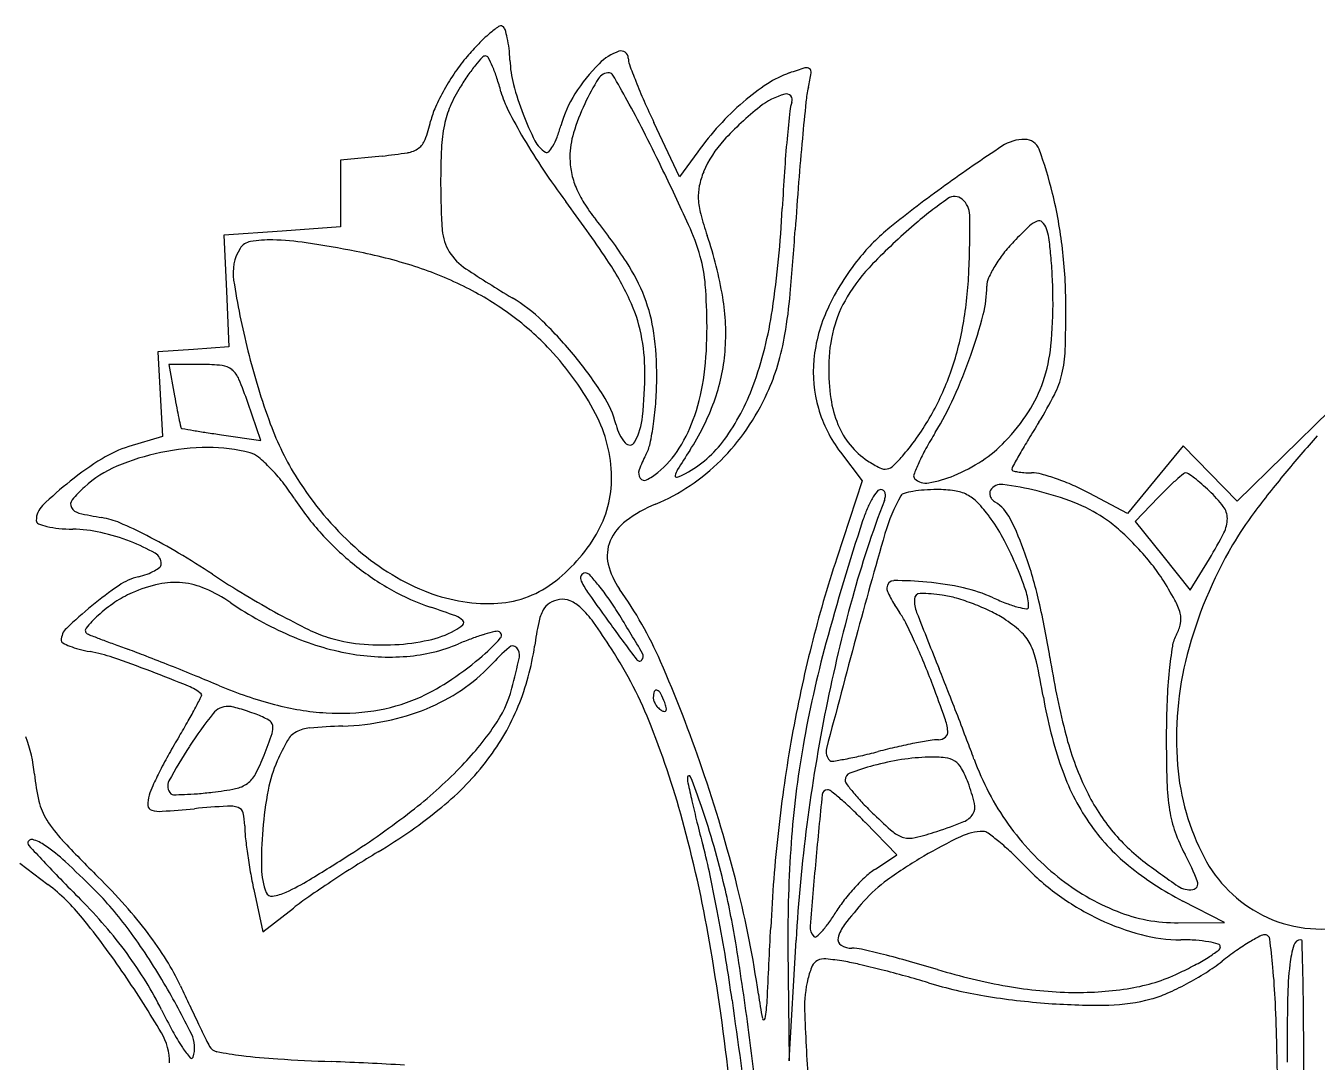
# Model space of a CAD drawing. Header units: millimetres. Extents: x 56222 to 3066687, y -650199 to -121287.
# Drawn here: x 140378.25 to 140387.73, y -185781.4 to -185773.79 of the extents above; entities that cross this region are included whole.
import ezdxf

# ---------------------------------------------------------------- set-up
doc = ezdxf.new("R2010")
doc.units = ezdxf.units.MM
doc.header["$MEASUREMENT"] = 0
doc.layers.add('$TD_AUDIT_GENERATED_(A0BDF17)', color=32, linetype='Continuous', lineweight=30)

msp = doc.modelspace()

# ---------------------------------------------------------------- linework, layer by layer
at = {"layer": '$TD_AUDIT_GENERATED_(A0BDF17)', "linetype": 'Continuous', "lineweight": 25, "ltscale": 2}
for p, q in [((140383.0527, -185774.8967), (140382.8644, -185774.4988)), ((140380.8682, -185774.7436), (140380.5641, -185774.7742)), ((140383.1853, -185774.713), (140383.0527, -185774.8967)), ((140380.5641, -185774.7742), (140380.5641, -185775.0191)), ((140380.5641, -185775.0191), (140380.5641, -185775.2639)), ((140380.1356, -185775.2945), (140379.7072, -185775.3251)), ((140380.5641, -185775.2639), (140380.1356, -185775.2945)), ((140379.7072, -185775.3251), (140379.726, -185775.7346)), ((140379.726, -185775.7346), (140379.7448, -185776.1441)), ((140379.4836, -185776.1631), (140379.2224, -185776.1821)), ((140379.7448, -185776.1441), (140379.4836, -185776.1631)), ((140379.2224, -185776.1821), (140379.2392, -185776.4926)), ((140379.5456, -185776.2739), (140379.3037, -185776.2739)), ((140379.3037, -185776.2739), (140379.3452, -185776.5035)), ((140379.2392, -185776.4926), (140379.256, -185776.8031)), ((140379.9775, -185776.8316), (140379.8825, -185776.5527)), ((140387.8253, -185776.6106), (140387.4856, -185776.9444)), ((140379.256, -185776.8031), (140379.0097, -185776.8769)), ((140379.6893, -185776.7897), (140379.9775, -185776.8316)), ((140384.2333, -185776.9174), (140384.3938, -185777.1279)), ((140386.7487, -185776.8719), (140386.5441, -185777.1197)), ((140386.9473, -185777.075), (140386.7487, -185776.8719)), ((140387.4856, -185776.9444), (140387.1459, -185777.2782)), ((140386.5441, -185777.1197), (140386.3396, -185777.3675)), ((140387.1459, -185777.2782), (140386.9473, -185777.075)), ((140384.3938, -185777.1279), (140384.2063, -185777.6956)), ((140386.3396, -185777.3675), (140386.0595, -185777.2186)), ((140386.5675, -185777.2484), (140386.3962, -185777.4272)), ((140386.3962, -185777.4272), (140386.5989, -185777.6794)), ((140386.5989, -185777.6794), (140386.8016, -185777.9316)), ((140386.8016, -185777.9316), (140386.942, -185777.6996)), ((140384.6482, -185779.8738), (140384.4148, -185779.6347)), ((140384.4895, -185779.9777), (140384.6482, -185779.8738)), ((140378.2097, -185779.9338), (140378.4162, -185780.0913)), ((140379.9267, -185780.1282), (140379.9932, -185780.4382)), ((140387.0525, -185780.3694), (140386.7465, -185780.2125)), ((140379.9932, -185780.4382), (140380.2174, -185780.2643)), ((140386.7132, -185780.3722), (140387.0525, -185780.3694)), ((140383.8569, -185781.3851), (140383.9075, -185780.5003)), ((140383.8479, -185780.5552), (140383.8569, -185781.3851)), ((140387.454, -185782.0909), (140387.4369, -185781.2839))]:
    msp.add_line(p, q, dxfattribs=at)
for centre, radius, start, end in [((140382.3267, -185774.6305), 1.0317, 125.72038, 130.45188), ((140381.7394, -185773.8137), 0.0257, 58.28247, 125.7202), ((140381.7301, -185773.8287), 0.0433, 17.96032, 58.28254), ((140382.3948, -185774.7104), 1.1368, 130.45198, 135.95132), ((140381.1549, -185774.0151), 0.6479, 12.3684, 17.96028), ((140381.0396, -185774.0404), 0.766, 6.51787, 12.36833), ((140383.0798, -185775.373), 2.0897, 135.95139, 139.43768), ((140380.6756, -185774.082), 1.1323, 2.15291, 6.51786), ((140382.7274, -185774.3309), 0.3755, 108.65551, 135.09578), ((140382.6239, -185774.0244), 0.052, 0.03617, 108.65549), ((140382.4749, -185774.8552), 1.2935, 139.43773, 145.71051), ((140382.5243, -185774.863), 1.2483, 140.94561, 145.20518), ((140382.571, -185774.9009), 1.3084, 137.65356, 140.94555), ((140381.6276, -185774.0411), 0.032, 90.0001, 137.65363), ((140381.6276, -185774.0322), 0.0231, 27.63147, 90), ((140380.7825, -185774.4745), 0.9769, 23.41837, 27.63142), ((140380.747, -185774.4899), 1.0157, 18.29355, 23.41837), ((140382.6384, -185774.0082), 0.8318, 182.15298, 194.67041), ((140383.3814, -185774.9828), 1.2989, 135.09575, 147.63032), ((140382.8165, -185774.0243), 0.1405, 180.03613, 200.09397), ((140387.1998, -185772.4208), 4.808, 200.094, 201.65929), ((140382.8857, -185775.1353), 1.7908, 145.71051, 150.62596), ((140383.1935, -185775.328), 2.0632, 145.20518, 148.12871), ((140379.9891, -185774.7405), 1.8139, 14.97384, 18.29355), ((140383.9137, -185775.0921), 1.7208, 147.80917, 154.85387), ((140382.5334, -185774.2232), 0.0898, 87.54387, 147.80911), ((140382.5359, -185774.1653), 0.0318, 29.58807, 87.5439), ((140366.57, -185783.2309), 18.392, 28.9203, 29.58814), ((140384.0958, -185774.8182), 0.7243, 109.21865, 123.36349), ((140384.7435, -185776.6762), 2.6919, 106.64319, 109.21865), ((140383.9836, -185774.1342), 0.0389, 53.20814, 106.64316), ((140382.2433, -185773.8352), 1.8006, 347.02899, 350.46808), ((140383.9881, -185774.1282), 0.0313, 350.46807, 53.2081), ((140382.7554, -185775.062), 1.6412, 150.62596, 155.64724), ((140382.3222, -185774.7863), 1.0372, 148.12874, 156.87814), ((140382.4113, -185774.0927), 0.6934, 194.97377, 207.21288), ((140383.8008, -185773.7039), 2.0334, 194.67041, 201.09021), ((140386.7339, -185772.6058), 4.3067, 201.65929, 203.75786), ((140384.6508, -185775.6611), 1.7335, 123.36347, 130.73238), ((140384.8664, -185774.4394), 0.8912, 167.02903, 174.05771), ((140383.0187, -185774.7528), 0.8694, 147.63031, 164.56447), ((140383.8003, -185775.0389), 1.5955, 154.85393, 163.06411), ((140375.8309, -185778.1143), 7.8116, 27.07484, 28.92041), ((140388.5791, -185771.7936), 6.3227, 203.75789, 205.33167), ((140384.8625, -185775.9069), 2.0579, 130.73236, 137.59572), ((140383.9609, -185774.7861), 0.5148, 105.42851, 128.31082), ((140383.8357, -185774.3325), 0.0442, 339.00638, 105.42847), ((140384.1189, -185774.4412), 0.2591, 159.00641, 173.93853), ((140407.4396, -185776.789), 23.5863, 174.0577, 174.7127), ((140381.7749, -185774.6182), 0.5649, 155.64726, 166.772), ((140382.0122, -185774.6539), 0.7001, 156.87806, 168.6244), ((140385.4013, -185772.5551), 4.0556, 207.21293, 210.52646), ((140383.9004, -185773.6655), 2.1402, 201.09015, 206.82907), ((140385.0433, -185776.1561), 2.2608, 128.31091, 137.469), ((140396.8765, -185775.7959), 13.0884, 173.93868, 174.83043), ((140380.1063, -185774.2259), 1.1492, 339.75983, 346.77202), ((140382.4403, -185774.7401), 1.1368, 168.62442, 177.33147), ((140381.2552, -185774.2659), 0.96, 339.27705, 344.56451), ((140369.8229, -185781.1854), 14.5591, 25.91684, 27.0749), ((140384.9513, -185775.988), 2.1782, 137.59575, 144.17287), ((140381.0595, -185774.5774), 0.1332, 305.52771, 339.75992), ((140386.0592, -185772.1672), 4.8193, 210.52651, 213.77657), ((140382.1788, -185774.5362), 0.2109, 206.82905, 238.28256), ((140381.7374, -185774.4483), 0.4445, 329.87296, 339.27703), ((140382.8554, -185774.7512), 0.6078, 163.06417, 179.94066), ((140383.9608, -185775.1631), 0.7918, 137.46902, 157.50003), ((140394.2948, -185775.5623), 10.4962, 174.83047, 176.1588), ((140405.8073, -185776.6379), 21.947, 174.71268, 175.55286), ((140385.5869, -185774.9255), 0.3043, 89.99996, 123.47117), ((140385.5869, -185774.7324), 0.1112, 20.18367, 90.00001), ((140380.5484, -185771.5661), 3.1936, 275.74748, 279.14419), ((140381.0254, -185774.5296), 0.1919, 279.14423, 305.52773), ((140386.9018, -185774.948), 5.6032, 177.33151, 179.99999), ((140382.0778, -185774.6996), 0.0188, 238.28251, 317.19324), ((140381.9224, -185774.5556), 0.2306, 317.19325, 329.87291), ((140382.8325, -185774.7511), 0.5849, 179.94072, 191.2367), ((140392.6099, -185785.5477), 13.0383, 123.47118, 125.70931), ((140382.8512, -185775.7381), 3.0259, 13.77299, 20.18363), ((140386.6542, -185771.7693), 5.5351, 213.77653, 216.70602), ((140365.8492, -185783.1164), 18.977, 24.48977, 25.91687), ((140382.8396, -185774.7497), 0.5921, 191.23676, 202.42895), ((140383.7766, -185775.0868), 0.5924, 157.5, 167.99429), ((140399.7067, -185775.9257), 15.9202, 176.15878, 177.13097), ((140414.2417, -185777.2939), 30.4069, 175.55289, 176.21087), ((140386.1469, -185774.948), 4.8483, 179.99997, 184.03432), ((140382.969, -185774.6963), 0.732, 202.42897, 212.37477), ((140383.5512, -185775.0389), 0.362, 167.99427, 183.1701), ((140390.126, -185782.0922), 8.7826, 125.70939, 129.02338), ((140382.58, -185775.8046), 3.3052, 6.60761, 13.77298), ((140373.0812, -185781.8885), 11.3949, 34.07487, 36.70601), ((140383.5157, -185774.3497), 1.3794, 212.37476, 218.56487), ((140383.7392, -185775.0285), 0.5502, 183.1701, 194.8833), ((140375.9573, -185774.7354), 7.859, 351.68265, 357.13091), ((140386.8838, -185777.7024), 3.2356, 125.13153, 130.67874), ((140385.0717, -185775.1271), 0.0866, 50.02828, 125.13158), ((140385.0281, -185775.179), 0.1543, 0.57859, 50.02833), ((140379.2442, -185777.7553), 4.0835, 33.17727, 38.56484), ((140385.5715, -185774.5415), 2.4461, 194.88322, 198.75283), ((140377.0271, -185775.2598), 8.1558, 357.71264, 0.57865), ((140385.7393, -185775.3799), 0.1704, 111.49565, 133.80715), ((140385.6896, -185775.2538), 0.0349, 45.12882, 111.49557), ((140385.6143, -185775.3294), 0.1416, 21.55926, 45.12889), ((140381.6508, -185775.2651), 0.341, 184.03427, 212.09375), ((140381.6174, -185775.9338), 1.6501, 15.94219, 24.48974), ((140363.3271, -185773.9219), 20.6192, 354.90368, 356.21093), ((140385.5658, -185776.4655), 1.5401, 129.0234, 141.04219), ((140387.8064, -185778.7759), 4.6511, 130.67867, 135.84518), ((140388.7247, -185778.4923), 4.4832, 133.80716, 135.89496), ((140385.4875, -185775.3795), 0.278, 7.5767, 21.55921), ((140379.9211, -185775.4817), 0.1119, 99.40231, 148.28252), ((140380.0445, -185776.2266), 0.867, 88.5806, 99.40237), ((140380.0169, -185777.3392), 1.9799, 81.4173, 88.58061), ((140378.9035, -185784.7162), 9.4405, 79.16843, 81.41733), ((140380.4964, -185776.2645), 2.9135, 9.59676, 18.75279), ((140386.2583, -185776.1018), 1.0485, 135.89495, 142.19956), ((140382.5296, -185775.7729), 3.2619, 5.27539, 7.57677), ((140380.1172, -185775.6029), 0.3424, 148.28256, 188.90174), ((140380.0003, -185778.984), 3.6043, 72.08979, 79.16838), ((140381.7108, -185775.2275), 0.4119, 212.09373, 236.50797), ((140380.7638, -185776.6919), 2.1198, 24.93213, 34.07489), ((140382.1938, -185775.7692), 1.0506, 4.29955, 15.94211), ((140385.7417, -185776.6077), 1.7662, 141.04214, 155.10821), ((140386.1927, -185776.0509), 0.9654, 142.19955, 148.90674), ((140382.2401, -185775.7997), 3.5527, 2.77417, 5.27537), ((140382.1042, -185775.8597), 3.7841, 0.1338, 6.60765), ((140380.2956, -185778.0703), 2.644, 63.16049, 72.08976), ((140386.1671, -185768.4928), 8.4873, 236.50791, 239.2149), ((140381.4934, -185776.2847), 1.3963, 21.18265, 33.17722), ((140385.4367, -185776.4751), 1.3481, 135.8451, 148.83525), ((140382.1843, -185775.4658), 2.9945, 350.11441, 357.71271), ((140386.0461, -185775.9625), 0.7942, 148.90674, 155.91298), ((140385.6833, -185774.7311), 5.9763, 188.90172, 193.96172), ((140378.8621, -185776.0197), 4.3917, 0.27641, 4.29954), ((140384.4866, -185775.6995), 0.8214, 345.30162, 0.00003), ((140385.4579, -185775.6995), 0.1499, 155.91297, 179.99996), ((140381.4844, -185775.8363), 4.3093, 0.61005, 2.77416), ((140380.4375, -185777.7899), 2.3298, 53.61578, 63.16055), ((140381.2028, -185776.8254), 1.212, 45.8912, 59.21486), ((140381.6394, -185776.2848), 1.1542, 11.66336, 24.9322), ((140381.6971, -185776.2058), 1.1778, 7.88069, 21.18265), ((140381.7776, -185776.0479), 1.6141, 355.34984, 9.59673), ((140380.1174, -185775.4193), 3.7623, 350.29704, 354.90369), ((140385.0477, -185776.2399), 0.8936, 148.83521, 165.45936), ((140382.6053, -185775.8244), 3.1883, 354.3923, 0.61011), ((140380.9554, -185775.4661), 2.8077, 339.93979, 351.6827), ((140385.1781, -185776.3462), 1.1449, 155.1082, 174.57209), ((140377.7872, -185775.8698), 8.1011, 357.88948, 0.1338), ((140380.6069, -185777.56), 2.0442, 43.08774, 53.61587), ((140379.8988, -185778.1706), 3.0854, 39.2602, 45.89113), ((140382.9816, -185775.6047), 2.1852, 340.49192, 350.11447), ((140381.6223, -185774.9482), 3.7826, 340.56878, 345.30165), ((140381.4528, -185776.3233), 1.3447, 359.83091, 11.66342), ((140380.6185, -185776.3551), 2.2667, 359.73097, 7.88072), ((140380.5571, -185776.0115), 2.6967, 352.79071, 0.27637), ((140381.9433, -185775.7315), 1.9099, 343.39152, 350.29701), ((140385.2593, -185776.2947), 1.1122, 165.45933, 179.56832), ((140384.9362, -185774.9168), 5.2065, 193.96169, 200.14951), ((140380.5134, -185777.6474), 2.1722, 27.72912, 43.08771), ((140384.5917, -185776.0194), 1.1923, 341.43556, 354.39235), ((140384.955, -185776.1339), 0.9285, 346.84199, 357.88945), ((140379.9359, -185778.1403), 3.0375, 32.72928, 39.26015), ((140381.981, -185776.0644), 1.4101, 339.95629, 355.34979), ((140384.9984, -185776.3291), 0.9644, 174.57212, 196.03858), ((140381.4521, -185774.8881), 3.9631, 335.74216, 340.56873), ((140379.5456, -185777.6467), 1.3728, 83.80626, 90.00003), ((140379.6788, -185776.4194), 0.1383, 50.38625, 83.80631), ((140379.6531, -185776.4504), 0.1785, 22.54853, 50.38628), ((140379.3334, -185776.3171), 3.4641, 354.39551, 359.83094), ((140380.2013, -185776.3531), 2.6839, 356.00208, 359.73102), ((140381.7135, -185776.1578), 1.5311, 341.35389, 352.79071), ((140382.267, -185775.828), 1.5721, 335.40103, 343.39146), ((140385.7568, -185776.2985), 1.6097, 179.56835, 188.0161), ((140383.1875, -185775.6777), 1.9667, 330.31192, 340.49196), ((140385.2142, -185776.1945), 0.6623, 332.9673, 346.84203), ((140377.2295, -185777.4567), 2.8028, 18.81571, 22.54854), ((140382.0756, -185775.8752), 1.6152, 323.98271, 339.93987), ((140384.8033, -185776.0905), 0.9691, 326.76905, 341.43551), ((140388.9717, -185774.7631), 9.7825, 190.24796, 190.77531), ((140381.873, -185776.8953), 0.7349, 13.98484, 32.72931), ((140380.4166, -185776.3682), 2.4681, 352.03114, 356.00203), ((140381.6479, -185775.9429), 1.7646, 326.9453, 339.95624), ((140382.0781, -185775.7415), 1.7799, 325.53186, 335.40103), ((140384.9477, -185776.4124), 0.7926, 188.0161, 202.36778), ((140383.0035, -185775.5872), 2.2615, 328.39572, 335.74219), ((140383.3656, -185775.2513), 2.7376, 328.13346, 332.96736), ((140384.5866, -185775.5976), 5.3187, 190.77539, 191.60755), ((140381.5348, -185777.1105), 1.0182, 0.66621, 27.72909), ((140382.086, -185776.2834), 1.138, 327.9512, 341.35388), ((140385.0083, -185776.3263), 0.9748, 196.03855, 217.33416), ((140384.3251, -185775.7771), 1.5409, 316.40694, 326.76904), ((140396.7238, -185773.1045), 17.7094, 191.60753, 191.82526), ((140379.4039, -185776.7308), 0.0139, 191.82542, 223.91558), ((140379.4028, -185776.7319), 0.0123, 223.91533, 260.36939), ((140384.4532, -185746.9685), 30.2011, 260.36948, 260.52899), ((140382.037, -185775.9806), 2.1183, 200.14949, 212.26313), ((140382.9065, -185776.6379), 0.3303, 193.98487, 219.95261), ((140382.288, -185776.607), 0.4953, 331.55901, 354.39549), ((140380.7424, -185776.4138), 2.1391, 348.09623, 352.03115), ((140384.7691, -185776.4859), 0.5994, 202.36779, 219.18525), ((140383.2501, -185775.7134), 1.8946, 319.84252, 330.31188), ((140394.6244, -185782.2502), 10.5193, 148.1335, 148.92899), ((140380.6924, -185769.5119), 7.3463, 260.52904, 261.27663), ((140381.6641, -185763.1793), 13.753, 261.27672, 261.74426), ((140382.6956, -185776.3259), 0.8486, 298.15502, 323.9827), ((140382.2218, -185775.8402), 1.6055, 314.86958, 325.53196), ((140387.2479, -185778.1988), 2.722, 148.39572, 151.28878), ((140384.7347, -185776.1671), 0.9753, 303.4596, 316.40703), ((140390.739, -185779.909), 5.983, 148.92901, 150.14275), ((140398.8653, -185786.555), 14.8035, 138.76568, 140.1733), ((140379.244, -185777.6588), 0.8163, 106.67855, 121.861), ((140379.5899, -185778.5912), 1.7061, 101.6607, 113.03648), ((140379.6062, -185778.6705), 1.7871, 90.49571, 101.66069), ((140379.6007, -185778.0353), 1.1518, 74.97973, 90.49574), ((140379.8563, -185777.0829), 0.1657, 50.29773, 74.97976), ((140382.686, -185776.8226), 0.0426, 219.95263, 331.55894), ((140382.5406, -185776.7929), 0.3014, 331.38916, 348.09628), ((140382.4122, -185776.4877), 0.7531, 309.69015, 327.95122), ((140391.751, -185782.5177), 10.2894, 146.94532, 147.87351), ((140384.7424, -185776.5077), 0.565, 219.18527, 236.76618), ((140383.7583, -185776.1422), 1.2297, 314.68265, 319.84253), ((140386.1669, -185777.6067), 1.4895, 151.2888, 155.83222), ((140396.8376, -185783.4097), 13.015, 150.14284, 150.62023), ((140380.0991, -185779.0347), 2.4363, 121.86095, 128.57936), ((140379.256, -185777.8061), 0.853, 113.03651, 132.14471), ((140379.2552, -185777.8068), 1.1066, 44.22445, 50.29776), ((140383.4812, -185777.3059), 0.77, 151.38919, 160.43928), ((140382.2736, -185775.8923), 1.5321, 303.94402, 314.8696), ((140384.9882, -185776.1326), 1.0135, 236.76612, 242.68391), ((140384.5601, -185776.9529), 0.0894, 279.63348, 314.68257), ((140386.2586, -185777.6479), 1.5901, 155.83221, 159.22318), ((140384.6222, -185775.997), 1.1792, 292.23046, 303.45969), ((140385.5293, -185777.0431), 0.0377, 150.62028, 179.99998), ((140379.0922, -185777.9655), 1.3342, 38.2872, 44.22446), ((140382.2899, -185775.821), 2.4174, 212.26307, 227.85756), ((140381.7347, -185777.1081), 0.8183, 329.75647, 0.66623), ((140382.8195, -185777.0708), 0.0678, 160.43932, 214.08278), ((140382.7934, -185777.0884), 0.0363, 214.08268, 295.77756), ((140382.6301, -185776.7502), 0.4119, 295.77759, 309.69022), ((140383.0306, -185777.0915), 0.0107, 169.64277, 289.7326), ((140383.1423, -185777.1119), 0.1243, 147.87351, 169.64277), ((140382.8788, -185776.6682), 0.4604, 289.73256, 298.15492), ((140384.5612, -185776.9592), 0.083, 242.68387, 279.63355), ((140384.7956, -185777.0928), 0.0253, 159.22313, 225.00005), ((140384.8604, -185777.028), 0.1169, 225.00005, 280.25742), ((140384.7148, -185776.2234), 0.9346, 280.25745, 292.23053), ((140385.5025, -185777.0431), 0.0108, 180.00009, 253.22501), ((140385.5924, -185776.745), 0.3223, 253.22498, 259.55157), ((140385.6092, -185776.6539), 0.4149, 259.55155, 266.02402), ((140385.6356, -185776.2741), 0.7956, 266.02403, 269.99995), ((140385.6356, -185777.355), 0.2853, 74.99914, 89.99994), ((140385.3167, -185778.5448), 1.5171, 70.64771, 74.99914), ((140385.2384, -185778.7679), 1.7536, 66.35264, 70.64771), ((140387.8536, -185778.4272), 1.7435, 131.53928, 134.32624), ((140388.231, -185778.8532), 2.3127, 129.79822, 131.53929), ((140386.7693, -185777.0987), 0.029, 90.00002, 129.79817), ((140386.7693, -185777.1012), 0.0315, 54.64179, 89.99998), ((140385.9969, -185778.1897), 1.3662, 52.29675, 54.6419), ((140386.0934, -185778.0649), 1.2085, 49.07767, 52.29679), ((140392.7649, -185781.4675), 6.8601, 140.17331, 143.23364), ((140380.3326, -185779.3273), 2.8106, 128.57932, 134.10408), ((140379.2751, -185777.8272), 0.8814, 132.14478, 140.63557), ((140378.9345, -185778.0899), 1.535, 32.9424, 38.28712), ((140382.3248, -185775.9683), 1.4404, 292.50107, 303.94406), ((140384.9193, -185777.5217), 0.5234, 142.81878, 149.94294), ((140384.5291, -185777.2256), 0.0335, 90.00001, 142.81894), ((140384.5291, -185777.2238), 0.0317, 52.47375, 89.99992), ((140384.5267, -185777.2269), 0.0357, 18.11177, 52.47373), ((140384.5025, -185777.2349), 0.0611, 353.26706, 18.11174), ((140384.7102, -185777.2567), 0.038, 105.19544, 150.47373), ((140384.8884, -185777.9128), 0.7179, 99.86053, 105.19541), ((140384.9078, -185778.025), 0.8317, 94.11747, 99.86051), ((140384.9412, -185778.4887), 1.2966, 89.99993, 94.11745), ((140384.9412, -185778.1508), 0.9587, 82.1867, 89.99996), ((140385.0333, -185777.4798), 0.2814, 62.72269, 82.18658), ((140385.39, -185777.2202), 0.0609, 178.2611, 201.24142), ((140385.3718, -185777.2197), 0.0427, 148.28254, 178.26125), ((140385.4128, -185777.2451), 0.091, 82.5157, 148.2825), ((140385.1145, -185779.5159), 2.3814, 76.32001, 82.51562), ((140385.1658, -185779.305), 2.1642, 68.75853, 76.31997), ((140385.2507, -185778.7397), 1.7228, 62.00015, 66.35273), ((140388.666, -185779.2589), 2.9061, 134.32626, 136.22706), ((140385.6374, -185778.5908), 1.9045, 46.78821, 49.07768), ((140386.3199, -185777.8644), 0.9078, 37.14773, 46.78813), ((140378.4832, -185777.4192), 0.1533, 134.10399, 180.00004), ((140378.6317, -185777.2994), 0.0492, 140.63553, 209.80225), ((140381.9465, -185776.1382), 2.054, 212.94232, 222.20269), ((140383.2675, -185778.244), 1.0228, 112.50112, 126.46764), ((140391.7978, -185780.0521), 7.7572, 159.00635, 164.55539), ((140385.0513, -185777.5981), 0.6759, 149.94306, 156.97677), ((140384.4356, -185777.227), 0.1284, 339.00635, 353.26717), ((140385.8011, -185777.8746), 1.2918, 150.4738, 163.84725), ((140385.0281, -185777.49), 0.2928, 43.74904, 62.72273), ((140384.4554, -185778.0381), 1.0856, 36.59008, 43.74904), ((140385.4051, -185777.2144), 0.0771, 201.2415, 221.3869), ((140385.4204, -185777.2009), 0.0975, 221.38688, 238.28253), ((140385.2121, -185777.5378), 0.2985, 26.46112, 58.28247), ((140385.5386, -185778.346), 1.1354, 56.50461, 68.75857), ((140378.6631, -185777.2814), 0.0854, 209.80229, 256.5658), ((140379.1705, -185775.1572), 2.2693, 256.56577, 260.91492), ((140378.7247, -185777.9449), 0.5538, 66.66573, 80.91491), ((140385.4505, -185777.7677), 1.1095, 156.97674, 161.82897), ((140384.3131, -185778.1438), 1.2628, 28.2837, 36.59001), ((140383.4173, -185778.4311), 2.3034, 19.40078, 26.46105), ((140385.6284, -185778.2103), 0.9726, 48.39129, 56.50465), ((140386.9266, -185777.4048), 0.1467, 0.06653, 37.14772), ((140386.8437, -185777.4049), 0.2296, 332.91362, 0.06644), ((140389.317, -185778.8913), 2.5561, 143.23365, 149.62803), ((140378.3551, -185777.4192), 0.0252, 179.99995, 248.22107), ((140378.5125, -185777.0253), 0.4494, 248.22105, 256.62166), ((140378.5594, -185776.828), 0.6522, 256.62162, 264.32568), ((140378.616, -185776.2586), 1.2243, 264.3257, 269.13394), ((140378.5821, -185778.4988), 1.0161, 77.39439, 89.13387), ((140377.6319, -185780.4783), 3.3129, 62.87012, 66.66574), ((140382.8719, -185777.7088), 0.3573, 126.46759, 157.06517), ((140401.602, -185783.069), 18.1089, 161.82901, 164.79608), ((140384.875, -185779.0586), 2.1071, 43.83986, 48.3913), ((140378.4784, -185778.9624), 1.4912, 68.588, 77.39438), ((140378.5117, -185778.8776), 1.4001, 60.42935, 68.58803), ((140377.2013, -185781.3187), 4.2571, 59.29862, 62.87015), ((140381.9614, -185776.1247), 2.0742, 222.20273, 231.39561), ((140381.4071, -185776.9171), 1.1976, 306.51748, 329.75643), ((140382.7942, -185777.6759), 0.2729, 157.06508, 193.2854), ((140424.1069, -185788.9693), 41.1719, 163.84719, 164.94313), ((140383.1808, -185778.7531), 2.5487, 23.37168, 28.2837), ((140384.8374, -185779.0947), 2.1593, 39.31684, 43.83986), ((140389.8492, -185779.2032), 3.1729, 149.62807, 165.41075), ((140384.3403, -185776.1246), 3.0413, 328.81053, 332.91361), ((140379.1583, -185777.7379), 0.0897, 0.00003, 60.42936), ((140376.1465, -185783.0951), 6.3231, 56.6434, 59.29859), ((140381.8433, -185776.3145), 1.7517, 227.8576, 247.70983), ((140382.5306, -185778.7434), 3.2435, 13.0295, 19.40075), ((140379.0132, -185777.4572), 0.3789, 290.23196, 299.30424), ((140379.0713, -185777.5607), 0.2602, 299.30418, 309.61436), ((140379.218, -185777.7379), 0.0301, 309.61449, 359.99998), ((140381.9135, -185776.1848), 1.9973, 231.39565, 240.76379), ((140383.0407, -185777.6177), 0.5262, 193.28543, 215.45322), ((140392.8932, -185780.5639), 9.1481, 161.72716, 165.91364), ((140383.1847, -185778.7514), 2.5444, 18.76324, 23.37172), ((140385.5639, -185778.4997), 1.2202, 32.3821, 39.31689), ((140379.185, -185778.2597), 0.4401, 103.84167, 124.18332), ((140378.935, -185777.2451), 0.6049, 283.84159, 290.23185), ((140379.3486, -185778.4207), 0.5473, 84.26344, 102.51995), ((140379.3474, -185778.4333), 0.56, 66.25605, 84.2634), ((140383.3945, -185772.0847), 6.8588, 236.64336, 239.01028), ((140381.6679, -185777.2693), 0.7593, 271.68194, 306.51743), ((140382.3736, -185777.8433), 0.0483, 156.38768, 206.44367), ((140382.3595, -185777.8371), 0.0329, 90, 156.38781), ((140382.9511, -185777.5561), 0.6932, 206.4436, 215.23968), ((140382.3595, -185777.8489), 0.0447, 42.49526, 90), ((140381.1483, -185778.9586), 1.6874, 39.02706, 42.49526), ((140384.6257, -185777.913), 0.0522, 90.40695, 180.00004), ((140384.6425, -185780.2704), 2.4097, 84.64302, 90.4069), ((140384.664, -185780.0402), 2.1785, 77.47743, 84.64303), ((140383.6702, -185779.7007), 3.4627, 29.34463, 32.38205), ((140380.4577, -185780.1336), 2.7053, 124.18338, 129.49627), ((140379.352, -185778.6804), 0.7965, 113.54855, 123.96028), ((140379.4627, -185778.9344), 1.0735, 102.52003, 113.54851), ((140379.1063, -185778.9814), 1.1588, 55.80317, 66.25606), ((140383.4166, -185772.0481), 6.9016, 239.0102, 241.36612), ((140381.7723, -185776.4371), 1.7082, 240.76374, 251.29737), ((140381.6534, -185776.7777), 1.2512, 247.70986, 271.68193), ((140401.4148, -185764.5121), 23.2998, 215.2397, 215.93458), ((140381.1803, -185778.9327), 1.6462, 34.63203, 39.02699), ((140380.2185, -185779.6273), 2.9384, 23.54343, 35.4532), ((140384.6397, -185777.913), 0.0662, 179.9999, 203.37245), ((140385.2661, -185777.6423), 0.7486, 203.37257, 207.32329), ((140384.8186, -185777.9974), 0.0424, 89.87176, 177.61724), ((140384.8162, -185779.081), 1.126, 81.62199, 89.87177), ((140384.8664, -185778.7401), 0.7815, 73.66225, 81.62202), ((140384.8964, -185778.9942), 1.107, 65.58593, 77.47741), ((140385.234, -185778.0552), 0.3801, 359.99997, 18.76332), ((140380.9173, -185780.6912), 3.4279, 129.49635, 133.6464), ((140379.5112, -185778.9167), 1.0814, 123.9603, 132.23915), ((140381.2644, -185775.8055), 2.681, 235.80318, 246.40724), ((140378.4816, -185786.1575), 8.5541, 69.98364, 71.29731), ((140382.167, -185778.1368), 0.1312, 121.44306, 152.01812), ((140382.1969, -185778.1856), 0.1884, 98.12636, 121.44311), ((140382.1916, -185778.1486), 0.1511, 67.14933, 98.12637), ((140382.149, -185778.2498), 0.2608, 46.56262, 67.14937), ((140381.8316, -185778.585), 0.7225, 35.44957, 46.56265), ((140380.3072, -185779.5357), 2.7073, 31.60425, 34.63204), ((140395.5497, -185781.0887), 11.6496, 164.5554, 168.6468), ((140385.3531, -185777.5974), 0.8465, 207.32324, 211.50125), ((140385.5428, -185777.4811), 1.0691, 211.50132, 215.00846), ((140385.0184, -185778.0057), 0.2423, 177.61731, 201.40687), ((140384.6243, -185779.5658), 1.6419, 69.09407, 73.66223), ((140384.614, -185779.593), 1.671, 64.5465, 69.09404), ((140386.1124, -185776.3153), 1.835, 245.58587, 248.96493), ((140385.7474, -185777.2643), 0.8183, 248.96496, 255.14499), ((140385.6756, -185777.5349), 0.5382, 255.14509, 261.87632), ((140385.6014, -185778.0552), 0.0127, 261.87634, 359.99999), ((140379.8924, -185779.3539), 5.9515, 8.98481, 13.02948), ((140386.3434, -185778.1978), 0.396, 14.37021, 29.34455), ((140379.3737, -185778.7653), 0.8768, 132.23915, 140.56354), ((140383.0304, -185772.7553), 6.0958, 241.36602, 243.69719), ((140381.3591, -185778.2585), 0.1473, 45.79286, 69.98365), ((140381.4467, -185778.1685), 0.0218, 312.10863, 45.79284), ((140385.0862, -185778.7857), 3.1297, 168.60674, 171.84694), ((140382.3509, -185778.2345), 0.3395, 152.01807, 168.60665), ((140378.1444, -185781.2101), 5.2487, 32.87578, 35.44963), ((140365.9518, -185788.3687), 19.5625, 30.6524, 31.6042), ((140384.1719, -185778.4413), 0.6047, 26.55035, 35.00841), ((140422.5283, -185763.3005), 40.5317, 201.40684, 202.03687), ((140384.9372, -185778.9139), 0.9188, 57.43075, 64.54644), ((140384.915, -185778.9486), 0.96, 48.18643, 57.43079), ((140386.5591, -185778.1426), 0.1734, 348.89832, 14.37021), ((140378.6356, -185778.2991), 0.1221, 133.64651, 179.99999), ((140378.718, -185778.226), 0.0279, 140.56352, 239.24477), ((140378.7655, -185778.1461), 0.1208, 239.24473, 248.76022), ((140385.2484, -185761.4665), 18.016, 248.76031, 249.03258), ((140380.9786, -185776.4598), 1.967, 246.40727, 259.78232), ((140380.7658, -185777.337), 0.985, 243.69712, 252.66597), ((140381.0544, -185777.5788), 0.7351, 282.15108, 298.155), ((140381.2586, -185777.9604), 0.3022, 298.15493, 312.10867), ((140382.2145, -185780.1514), 1.9876, 107.86085, 110.46838), ((140382.171, -185780.0167), 1.846, 105.49869, 107.86079), ((140381.7155, -185778.3738), 0.1411, 90.00001, 105.49868), ((140381.7155, -185778.2621), 0.0294, 318.78058, 90.00001), ((140397.0205, -185767.6971), 17.8726, 215.93467, 216.95132), ((140380.7904, -185780.131), 4.3849, 24.58877, 26.5503), ((140385.3479, -185778.4647), 0.3108, 26.76022, 48.18647), ((140386.9222, -185778.3819), 0.2556, 150.57721, 171.07483), ((140386.465, -185778.1241), 0.2692, 330.5773, 348.89826), ((140378.5346, -185778.2991), 0.0211, 179.99996, 242.65416), ((140378.7637, -185777.8561), 0.5198, 242.65414, 248.79752), ((140378.808, -185777.7418), 0.6424, 248.79763, 255.21217), ((140382.5547, -185768.4957), 10.4883, 249.03256, 249.58329), ((140384.9393, -185762.0896), 17.3239, 249.58325, 249.9614), ((140380.8207, -185777.1609), 1.1694, 252.66598, 264.26374), ((140380.8719, -185776.6513), 1.6816, 264.2638, 273.09741), ((140380.8777, -185776.7581), 1.5746, 273.0974, 282.15115), ((140380.9524, -185777.1801), 1.2403, 274.50859, 292.67652), ((140382.387, -185780.6138), 2.481, 110.46841, 112.67653), ((140380.6985, -185777.3712), 1.3814, 309.8526, 318.78049), ((140383.1648, -185779.8904), 2.0571, 131.52678, 136.81195), ((140381.8275, -185778.3803), 0.04, 42.95337, 131.52667), ((140381.7988, -185778.407), 0.0793, 348.07307, 42.95338), ((140380.15, -185778.0785), 1.8569, 337.71057, 351.84697), ((140393.6209, -185780.7465), 9.8984, 165.91365, 169.8598), ((140392.2145, -185780.5177), 8.3809, 164.79613, 170.07489), ((140508.9815, -185811.8016), 129.0639, 164.943147, 165.319695), ((140380.293, -185780.3586), 4.9318, 22.57451, 24.58875), ((140385.1273, -185778.5759), 0.5579, 12.28879, 26.76032), ((140389.8491, -185778.8416), 3.2185, 171.07482, 174.28524), ((140378.9362, -185777.2564), 1.1445, 255.21215, 259.3748), ((140378.5046, -185779.5565), 1.1959, 71.04644, 79.37473), ((140375.9882, -185786.8842), 8.9436, 69.15732, 71.04644), ((140376.6398, -185784.8445), 6.8974, 68.77773, 69.96145), ((140371.2508, -185798.7224), 21.7848, 68.27538, 68.77775), ((140380.9208, -185776.7803), 1.6413, 259.78237, 274.50863), ((140379.9841, -185776.5154), 2.4961, 303.17144, 309.85253), ((140377.7039, -185777.5421), 4.2645, 344.92934, 348.07308), ((140379.8645, -185780.0984), 3.2006, 21.41891, 32.87584), ((140382.7576, -185778.426), 0.0249, 216.95143, 317.26774), ((140382.7464, -185778.4156), 0.0402, 317.26758, 30.65235), ((140391.9512, -185777.4473), 6.2572, 188.98472, 194.01906), ((140389.143, -185779.0194), 2.4432, 165.41075, 184.60908), ((140374.7384, -185790.1669), 12.4561, 67.78975, 69.15727), ((140370.6113, -185800.3272), 23.5124, 67.77846, 68.27533), ((140380.765, -185777.6378), 1.2342, 303.79459, 316.81193), ((140373.3204, -185782.6329), 10.4629, 18.91519, 23.54337), ((140380.0861, -185780.4446), 5.1559, 20.62628, 22.57452), ((140367.3316, -185785.6427), 19.0153, 21.51085, 22.03682), ((140379.8896, -185779.7168), 5.9184, 9.73053, 12.28879), ((140390.4821, -185778.9049), 3.8546, 174.28526, 177.60864), ((140379.3123, -185778.9645), 0.356, 49.99258, 67.78969), ((140373.2979, -185793.7509), 16.4084, 67.12772, 67.77836), ((140380.8434, -185775.8641), 3.0047, 247.12774, 255.2585), ((140380.5414, -185777.368), 1.4776, 293.27685, 303.17141), ((140372.2113, -185783.4086), 13.57, 19.53649, 20.62625), ((140374.2199, -185776.041), 5.9533, 332.49908, 333.41741), ((140379.5342, -185778.7002), 0.0109, 333.41742, 49.99254), ((140380.6131, -185777.5346), 1.2961, 278.63611, 293.27677), ((140380.6368, -185777.4462), 1.4648, 292.34635, 303.7946), ((140380.9598, -185778.4188), 0.8926, 325.13321, 344.92926), ((140383.0053, -185778.7188), 0.1457, 161.91087, 179.99999), ((140382.931, -185778.7188), 0.0715, 179.99997, 200.29751), ((140382.8807, -185778.6781), 0.0146, 66.14396, 161.91095), ((140382.8632, -185778.7176), 0.0578, 27.85875, 66.14392), ((140382.3823, -185778.9718), 0.6018, 20.9936, 27.85879), ((140356.1964, -185790.0314), 30.9841, 21.14592, 21.51078), ((140388.9762, -185778.1587), 3.3008, 189.73045, 199.0073), ((140376.9845, -185777.4802), 2.8365, 330.20434, 332.49908), ((140379.7392, -185778.9251), 0.1415, 90.00006, 141.36426), ((140379.7392, -185778.9093), 0.1257, 76.60345, 89.99997), ((140379.4766, -185780.012), 1.2593, 74.1364, 76.60346), ((140379.4392, -185780.1435), 1.3959, 71.51668, 74.13636), ((140379.3654, -185780.3643), 1.6288, 69.18323, 71.51669), ((140380.5845, -185776.848), 1.9873, 255.25853, 266.34189), ((140380.5621, -185777.1984), 1.6362, 266.34189, 278.63607), ((140380.5766, -185777.2998), 1.6231, 281.49347, 292.34634), ((140380.2759, -185778.1301), 1.7209, 322.74417, 337.71052), ((140382.9964, -185778.6946), 0.1412, 200.29747, 212.49612), ((140383.0077, -185778.6874), 0.1546, 212.49611, 224.21616), ((140382.9838, -185778.7107), 0.1212, 224.21604, 238.28257), ((140382.9454, -185778.7727), 0.0483, 238.2825, 264.38756), ((140382.9419, -185778.8088), 0.012, 264.38772, 337.33179), ((140382.7061, -185778.8475), 0.2549, 12.65323, 20.99364), ((140382.9197, -185778.7996), 0.036, 337.33163, 12.65311), ((140396.423, -185781.264), 12.5404, 168.64682, 172.60419), ((140393.0143, -185779.0107), 6.3891, 177.60858, 179.88475), ((140374.6873, -185776.1649), 5.4836, 328.80316, 330.20437), ((140382.0788, -185780.7951), 3.1366, 141.36423, 146.78386), ((140379.6739, -185779.553), 0.7608, 61.54029, 69.18323), ((140380.009, -185778.9348), 0.0576, 11.12333, 61.54025), ((140379.953, -185778.9458), 0.1147, 340.76104, 11.12333), ((140380.5092, -185776.9682), 1.9615, 272.07746, 281.49342), ((140384.6091, -185779.0095), 0.4149, 5.99903, 19.53647), ((140357.5841, -185789.4946), 29.4962, 20.77785, 21.14592), ((140377.2461, -185779.3844), 1.0757, 5.48856, 20.51903), ((140382.7197, -185781.0289), 3.9066, 148.80323, 150.90661), ((140375.9529, -185777.5497), 4.3514, 338.55458, 340.76108), ((140380.3154, -185779.1141), 0.1622, 117.96586, 150.24656), ((140380.3571, -185779.1926), 0.2511, 94.48557, 117.96585), ((140380.7901, -185784.7128), 5.7882, 92.07745, 94.48561), ((140379.7048, -185777.5444), 2.4222, 315.73507, 325.13318), ((140376.41, -185781.4535), 6.9114, 14.97626, 21.41896), ((140394.0693, -185780.8267), 10.3539, 169.85982, 173.71752), ((140384.9536, -185778.9501), 0.0783, 270.00003, 310.22049), ((140384.9715, -185778.9714), 0.0505, 310.22059, 5.99915), ((140388.1244, -185778.4028), 2.3129, 194.01908, 204.60027), ((140397.3443, -185779.0194), 10.7191, 179.88469, 181.70574), ((140382.2455, -185780.9043), 3.3359, 146.78385, 151.84431), ((140381.5874, -185779.8413), 1.6274, 150.24664, 156.18528), ((140390.9308, -185780.2931), 7.0776, 170.07491, 175.89124), ((140384.2187, -185779.1166), 0.0908, 165.31967, 225.00004), ((140383.3146, -185774.5052), 4.7626, 282.93433, 284.5418), ((140385.7419, -185783.8627), 4.9046, 102.90544, 104.54178), ((140385.5943, -185783.219), 4.2442, 101.08153, 102.90533), ((140385.5226, -185782.8525), 3.8707, 99.37849, 101.08152), ((140384.9536, -185779.4073), 0.3789, 89.99994, 99.3786), ((140374.6872, -185783.0054), 11.2034, 20.01972, 20.77786), ((140382.6226, -185780.9748), 3.7955, 150.90663, 153.05607), ((140378.6713, -185778.6176), 1.4307, 332.38188, 338.55458), ((140380.9932, -185779.579), 0.9779, 156.18531, 169.30133), ((140379.9816, -185777.9063), 2.0906, 309.34035, 322.74418), ((140384.1695, -185779.1657), 0.0213, 224.99995, 279.20668), ((140383.4526, -185774.7428), 4.5019, 279.20671, 280.43237), ((140383.7902, -185776.5762), 2.6377, 280.43237, 282.93426), ((140384.9702, -185781.0263), 1.8742, 98.85857, 105.29005), ((140384.9211, -185780.7117), 1.5558, 91.46328, 98.85851), ((140384.9067, -185780.1462), 0.9901, 84.44417, 91.46323), ((140384.9874, -185779.3169), 0.1569, 57.06705, 84.44425), ((140384.9923, -185779.3093), 0.1479, 28.57308, 57.06705), ((140387.1096, -185778.4791), 2.0178, 200.01966, 215.37666), ((140379.7498, -185779.1439), 1.4396, 185.48854, 193.46113), ((140382.2386, -185780.7796), 3.3647, 153.056, 155.16122), ((140379.7643, -185779.1894), 0.1973, 305.76365, 332.38188), ((140378.9619, -185776.8204), 3.4596, 307.80386, 315.73501), ((140383.2714, -185779.3115), 0.1614, 177.31329, 192.08907), ((140383.1221, -185779.3045), 0.012, 21.62673, 177.31328), ((140378.81, -185781.0141), 4.6507, 18.75517, 21.62668), ((140372.6182, -185782.8735), 11.2051, 14.3042, 18.9152), ((140384.3209, -185779.3242), 0.0535, 110.25769, 179.99998), ((140385.0304, -185781.2466), 2.1026, 105.29007, 110.25775), ((140384.3861, -185779.6394), 0.8381, 20.67947, 28.57309), ((140387.444, -185778.6865), 1.6803, 199.00729, 214.38231), ((140388.4675, -185779.0739), 1.7655, 184.60907, 207.58395), ((140379.6287, -185779.5715), 0.4888, 155.16122, 163.90604), ((140379.3751, -185779.368), 0.0802, 151.84431, 225.63808), ((140379.3946, -185777.3917), 2.0348, 276.47729, 281.28897), ((140379.7494, -185779.1688), 0.2227, 281.28891, 305.76364), ((140382.8246, -185779.925), 2.8417, 169.30127, 175.22067), ((140393.1408, -185777.1976), 10.2547, 192.08903, 192.8435), ((140384.1381, -185779.4344), 0.0387, 90.00006, 174.14145), ((140384.1381, -185779.4375), 0.0417, 51.03967, 89.99995), ((140384.3133, -185779.3242), 0.0459, 180.00003, 217.41197), ((140385.7779, -185778.204), 1.8898, 217.41202, 219.9822), ((140383.9136, -185779.8178), 1.3432, 13.80134, 20.67935), ((140387.4344, -185778.7187), 1.554, 204.60031, 217.87988), ((140388.2755, -185779.2895), 1.6462, 181.70571, 188.97342), ((140378.809, -185779.3691), 0.4722, 193.46113, 211.76388), ((140379.3805, -185779.4999), 0.2304, 163.90607, 182.66783), ((140379.3364, -185779.4076), 0.0249, 225.6381, 270.82009), ((140379.2896, -185776.1426), 3.2902, 270.82014, 272.22296), ((140379.3334, -185777.2688), 2.1631, 272.223, 274.7831), ((140379.2007, -185775.6836), 3.7538, 274.78299, 276.47731), ((140390.6724, -185777.7604), 7.7229, 192.84348, 194.03751), ((140431.3614, -185784.28), 47.51, 174.14141, 174.73087), ((140382.3259, -185781.6785), 2.9238, 49.17781, 51.03965), ((140382.7437, -185781.1948), 2.2846, 46.29756, 49.17778), ((140385.6401, -185778.3195), 1.71, 219.98214, 223.4414), ((140386.3624, -185777.6355), 2.7048, 223.44146, 225.89501), ((140379.1882, -185779.5089), 0.0379, 182.66777, 253.43247), ((140379.2388, -185779.3388), 0.2154, 253.43242, 274.00007), ((140378.4501, -185768.0607), 11.521, 274.00003, 275.18123), ((140380.4199, -185789.7834), 10.2908, 93.8281, 95.18118), ((140379.7466, -185779.7207), 0.2056, 71.31496, 93.82804), ((140379.7945, -185779.5791), 0.0561, 13.62025, 71.31498), ((140379.462, -185779.6597), 0.3982, 0.00003, 13.62014), ((140377.3472, -185774.7389), 6.0939, 302.61298, 307.80378), ((140378.8379, -185776.511), 3.8946, 300.92671, 309.34037), ((140377.0245, -185781.6203), 6.5362, 16.05802, 18.75515), ((140381.7182, -185782.2679), 3.7689, 44.31801, 46.29764), ((140386.7005, -185777.2867), 3.1905, 225.89498, 229.28481), ((140385.0855, -185779.4977), 0.1421, 291.89659, 327.48253), ((140385.122, -185779.5209), 0.0988, 327.48254, 13.80127), ((140387.5203, -185779.4087), 0.8816, 188.97339, 199.71627), ((140379.1936, -185779.1309), 0.9245, 211.76388, 223.36986), ((140380.6222, -185779.6597), 0.762, 180.00005, 186.14687), ((140373.7108, -185782.1756), 9.7055, 9.52898, 14.97632), ((140394.8004, -185776.7283), 11.978, 194.0375, 194.89693), ((140395.7622, -185781.1783), 11.874, 172.60414, 176.72693), ((140383.908, -185776.5681), 3.2995, 288.26438, 291.89663), ((140387.0352, -185778.532), 1.9265, 215.37668, 231.27637), ((140387.303, -185778.783), 1.5094, 214.38235, 230.75342), ((140387.2735, -185778.8438), 1.3501, 217.87985, 232.63623), ((140378.2963, -185779.7879), 0.0276, 74.15858, 180), ((140378.2213, -185780.0523), 0.3025, 55.22546, 74.15863), ((140387.3699, -185771.4071), 12.1722, 223.36996, 225.1312), ((140383.4773, -185779.3522), 3.6336, 186.14696, 188.07663), ((140382.8413, -185779.9264), 2.8584, 175.22069, 180.91723), ((140395.123, -185780.9427), 11.414, 173.71749, 177.30322), ((140384.7485, -185779.5549), 0.198, 229.28482, 255.0247), ((140384.7415, -185779.5811), 0.1709, 255.0247, 283.66466), ((140384.2912, -185777.7291), 2.0768, 283.66463, 288.2644), ((140386.6587, -185782.9845), 3.5924, 115.43853, 120.32329), ((140385.2839, -185780.0942), 0.3919, 90.53454, 115.43856), ((140385.2809, -185779.7636), 0.0613, 53.73641, 90.53447), ((140384.235, -185781.1892), 1.8293, 50.58143, 53.73639), ((140384.2545, -185781.1656), 1.7988, 46.65978, 50.58141), ((140387.8436, -185779.2928), 1.2251, 199.71621, 208.11087), ((140378.2932, -185779.7879), 0.0245, 179.99991, 222.84373), ((140400.6636, -185759.0409), 30.5348, 222.84382, 223.13878), ((140377.5958, -185780.953), 1.399, 47.40289, 55.22553), ((140383.9207, -185779.2892), 4.0815, 188.07668, 189.99857), ((140372.3728, -185766.9646), 15.3235, 301.30549, 302.61297), ((140384.9021, -185786.6328), 7.9047, 120.92669, 122.36365), ((140379.1182, -185780.9001), 4.2497, 11.87914, 14.89685), ((140377.4313, -185781.5033), 6.113, 13.22207, 16.05807), ((140393.1721, -185780.4541), 9.3247, 175.89125, 180.62138), ((140383.5916, -185781.868), 2.7645, 43.81781, 46.65977), ((140385.2459, -185780.6805), 1.72, 20.77863, 28.11091), ((140385.3022, -185773.4353), 9.4831, 223.13883, 224.23248), ((140373.8902, -185784.9833), 6.8739, 45.00001, 47.40291), ((140386.2295, -185788.7273), 10.3844, 122.36369, 123.5348), ((140420.9019, -185783.3154), 37.0062, 174.73092, 175.47783), ((140386.5458, -185782.7914), 3.3687, 120.32327, 125.72801), ((140386.9013, -185778.6921), 1.8225, 223.81778, 234.42116), ((140387.7757, -185778.2043), 2.2567, 230.75347, 242.86483), ((140390.1406, -185775.0889), 6.0746, 232.63621, 235.64086), ((140387.7811, -185779.4325), 0.9911, 207.584, 242.97105), ((140391.1169, -185767.7744), 17.5983, 224.23249, 224.92095), ((140375.3252, -185783.5071), 4.9007, 41.71484, 45.13125), ((140383.4593, -185779.3706), 3.613, 189.99849, 192.10439), ((140380.5046, -185779.9638), 0.5215, 180.91727, 200.99354), ((140379.5056, -185778.6935), 1.5959, 294.41559, 301.30551), ((140369.5912, -185782.9041), 13.9851, 10.63651, 11.87913), ((140385.3701, -185781.0594), 1.3994, 132.7984, 137.45728), ((140385.185, -185780.8996), 1.0384, 125.72797, 138.71652), ((140384.7821, -185780.4244), 0.534, 123.23388, 132.79832), ((140386.8941, -185778.7079), 1.7011, 231.27636, 248.2454), ((140377.5258, -185781.2587), 1.4682, 38.87493, 52.66586), ((140376.8897, -185781.9838), 2.632, 36.25863, 45.00001), ((140380.0574, -185780.1354), 0.0424, 200.9936, 279.24875), ((140379.9999, -185779.7822), 0.4003, 279.24868, 294.41561), ((140385.719, -185787.9571), 9.4603, 123.53478, 124.71873), ((140377.3442, -185781.5237), 6.2024, 9.05021, 13.22203), ((140376.545, -185781.8723), 7.1526, 7.84977, 14.30415), ((140385.4395, -185781.1231), 1.4936, 137.4573, 142.04242), ((140386.7976, -185779.9787), 0.1512, 235.64085, 278.62052), ((140386.8138, -185780.0856), 0.0431, 278.62049, 20.77866), ((140376.1669, -185782.6832), 3.515, 40.63965, 44.92098), ((140376.5198, -185782.4422), 3.3004, 37.12034, 41.71485), ((140381.8213, -185782.332), 2.6168, 124.7187, 127.79943), ((140385.0424, -185780.8133), 0.99, 142.04245, 148.28248), ((140387.0949, -185782.5765), 3.58, 138.71652, 142.25002), ((140386.957, -185778.6143), 1.9182, 234.42119, 244.62524), ((140373.631, -185784.3986), 6.4711, 34.28996, 38.87484), ((140368.4072, -185783.1265), 15.1898, 9.40815, 10.63656), ((140382.963, -185779.5282), 1.4545, 324.55901, 328.28245), ((140386.8878, -185778.7602), 1.7567, 244.62526, 255.26637), ((140386.7032, -185779.1863), 1.1859, 248.24531, 270.48121), ((140387.76, -185779.4737), 0.9447, 242.97107, 282.72341), ((140376.2444, -185782.6166), 3.4129, 36.26262, 40.63971), ((140375.2372, -185783.1959), 4.6814, 30.57886, 36.25869), ((140252.5029, -185774.2249), 131.3643, 357.067602, 357.303202), ((140384.1064, -185780.4052), 0.0958, 175.47791, 225.00002), ((140383.7304, -185780.102), 0.4953, 311.40714, 318.09327), ((140383.5814, -185779.9683), 0.6955, 318.09324, 324.55907), ((140384.4753, -185780.5482), 0.2669, 142.25002, 165.83892), ((140377.016, -185782.0666), 2.6781, 32.01997, 37.12029), ((140384.0487, -185780.4629), 0.0141, 225.00002, 311.40715), ((140384.2637, -185780.4948), 0.0487, 165.83883, 238.66648), ((140384.3178, -185780.4059), 0.1528, 238.66642, 270.00005), ((140386.7335, -185779.3468), 1.1501, 255.26637, 269.88216), ((140386.7277, -185782.1959), 1.699, 86.12051, 89.88221), ((140386.7828, -185781.3824), 0.8836, 79.985, 86.1206), ((140386.8119, -185781.2181), 0.7168, 74.21318, 79.98509), ((140387.0012, -185780.5483), 0.0207, 359.99997, 74.21316), ((140388.0109, -185781.8137), 1.5139, 120.68966, 125.12816), ((140387.994, -185781.7853), 1.4808, 117.00262, 120.68962), ((140387.3457, -185780.5131), 0.0531, 75.97878, 117.00265), ((140387.3501, -185780.4957), 0.0351, 6.92149, 75.97871), ((140379.3768, -185781.4637), 8.0669, 5.43927, 6.92161), ((140388.3237, -185780.7676), 0.7967, 163.12349, 173.51692), ((140387.6136, -185780.5522), 0.0547, 90.00001, 163.12348), ((140387.6136, -185780.5059), 0.00834, 1.49139, 89.9998), ((140278.2856, -185783.3527), 109.3735, 1.363946, 1.491601), ((140376.435, -185782.4768), 3.1765, 31.73272, 36.26262), ((140365.2625, -185783.5937), 18.272, 6.13647, 9.52905), ((140360.2849, -185784.241), 23.4768, 7.50004, 9.05021), ((140384.3178, -185780.8733), 0.3146, 77.28327, 89.99995), ((140382.7735, -185787.7166), 7.3299, 75.98877, 77.28318), ((140382.8385, -185787.4561), 7.0615, 74.38243, 75.98875), ((140386.127, -185779.3567), 1.5032, 298.00612, 302.37313), ((140386.0734, -185779.2722), 1.6033, 302.37313, 305.672), ((140386.9895, -185780.5483), 0.0325, 305.67204, 0.00005), ((140388.4993, -185782.508), 2.3628, 125.12816, 128.30787), ((140377.8252, -185781.5606), 1.7237, 24.92443, 32.01996), ((140372.604, -185782.4311), 10.9358, 7.83672, 9.4082), ((140384.6174, -185780.9394), 0.6419, 157.07004, 165.91075), ((140384.0994, -185780.7202), 0.0794, 115.89002, 157.0701), ((140384.1161, -185780.7546), 0.1176, 84.66438, 115.89003), ((140383.9627, -185782.3971), 1.7672, 80.34504, 84.6644), ((140383.9394, -185782.5343), 1.9064, 76.89948, 80.34499), ((140382.5323, -185788.5804), 8.114, 75.72445, 76.89946), ((140382.307, -185789.4658), 9.0277, 74.55741, 75.7244), ((140382.1335, -185789.9783), 9.6803, 73.11445, 74.38251), ((140386.2157, -185776.5301), 4.3738, 253.11451, 260.02962), ((140385.6185, -185778.4005), 2.5862, 295.09725, 298.00612), ((140386.1653, -185779.5534), 1.4025, 302.32689, 308.3079), ((140382.0286, -185781.2112), 5.4032, 2.66956, 5.43933), ((140390.1439, -185780.9745), 2.6286, 173.51698, 179.00258), ((140372.5401, -185785.1424), 7.7914, 30.56263, 34.28997), ((140377.098, -185782.0669), 2.3971, 26.13825, 31.73264), ((140374.4504, -185783.6608), 5.5953, 26.22725, 30.57892), ((140384.8034, -185780.9861), 0.8336, 165.91072, 181.93311), ((140382.7136, -185787.9941), 7.5008, 73.21649, 74.55742), ((140385.8222, -185777.6874), 3.2644, 253.21644, 260.62083), ((140386.1443, -185779.523), 1.3467, 279.35677, 295.09725), ((140385.7877, -185778.973), 2.0945, 293.76689, 298.0748), ((140385.7327, -185778.8698), 2.2114, 298.07484, 302.32684), ((140369.04, -185781.1918), 18.5933, 0.51136, 1.36392), ((140404.2268, -185769.2917), 27.3893, 204.92448, 205.26253), ((140386.6916, -185780.4734), 3.0899, 187.84971, 191.24458), ((140386.137, -185775.7812), 5.1964, 260.62085, 265.84761), ((140385.9843, -185777.8461), 3.0376, 260.02967, 269.11751), ((140385.9744, -185778.492), 2.3916, 269.11753, 279.3568), ((140386.2957, -185780.1265), 0.8341, 285.1985, 293.76688), ((140382.8821, -185779.2285), 4.0459, 206.13823, 208.63669), ((140398.1446, -185772.1618), 20.664, 205.26249, 205.68006), ((140866.4332, -185714.4622), 487.5489, 187.836755, 187.946534), ((140382.7038, -185780.8944), 0.9927, 349.47291, 357.06755), ((140386.1123, -185776.1221), 4.8546, 265.84761, 271.07803), ((140386.1796, -185779.699), 1.2771, 271.07803, 285.19844), ((140374.6714, -185781.5542), 12.7683, 1.21292, 2.66959), ((140414.3159, -185781.3953), 26.8043, 179.00261, 180.00001), ((140383.6703, -185781.0741), 0.00952, 191.24457, 349.47276), ((140400.7689, -185780.4472), 16.8082, 181.93313, 183.73676), ((140350.8113, -185781.3545), 36.8227, 0.00001, 0.51131), ((140378.876, -185781.401), 0.4333, 0.00001, 30.56268), ((140380.7392, -185780.3986), 1.6044, 208.63671, 213.6218), ((140379.2676, -185781.2876), 0.2252, 341.565, 26.22729), ((140398.5622, -185771.9611), 21.1273, 205.68004, 206.02313), ((140357.5172, -185784.6054), 26.2683, 6.14863, 7.5001), ((140380.1482, -185780.7915), 0.8948, 213.62177, 219.68431), ((140380.5022, -185780.7786), 1.0297, 206.02311, 209.10818), ((140379.6707, -185781.2415), 0.0781, 209.10823, 259.08537), ((140379.4693, -185781.3549), 0.0126, 219.6844, 341.56509), ((140380.1776, -185778.6128), 2.7552, 259.08538, 262.90734), ((140380.3505, -185777.2233), 4.1555, 262.90737, 266.57971), ((140381.2497, -185762.1785), 19.2271, 266.5797, 267.75815), ((140379.3928, -185809.6107), 28.2414, 86.66878, 87.75808), ((140371.0747, -185781.3545), 16.5593, 358.7608, 359.99998)]:
    msp.add_arc(centre, radius, start, end, dxfattribs=at)

doc.saveas('drawing.dxf')
